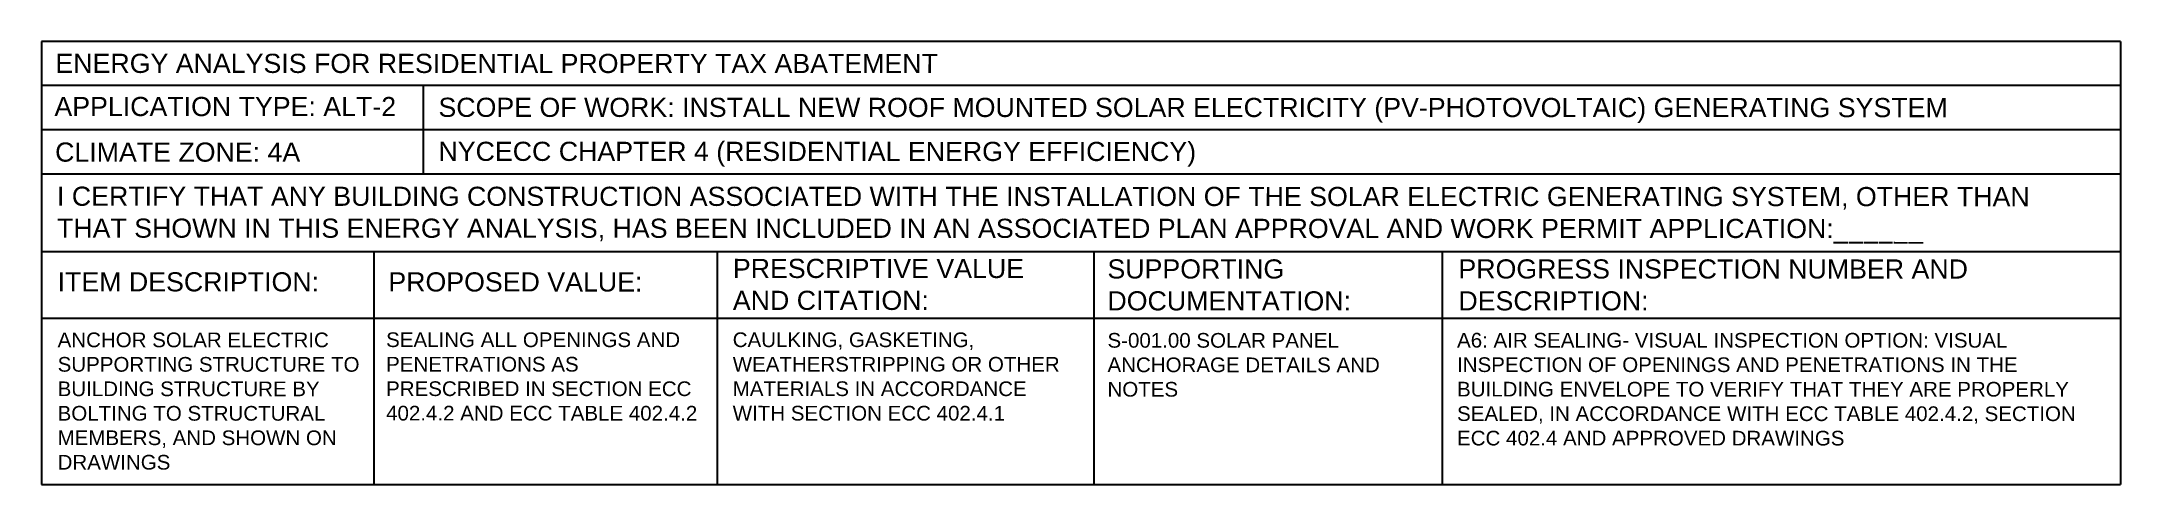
# Model space of a CAD drawing. Header units: feet. Extents: x -0.45 to 6.97, y -8.01 to -6.43.
import ezdxf

# ---------------------------------------------------------------- set-up
doc = ezdxf.new("R2010")
doc.units = ezdxf.units.FT
doc.header["$MEASUREMENT"] = 0
doc.layers.add('Z - TITLEBLOCK TXT', color=7, linetype='Continuous')
doc.styles.add('TITLE BBLOCK TEXT', font='ARIALUNI.TTF')

msp = doc.modelspace()

# ---------------------------------------------------------------- linework, layer by layer
at = {"color": 3}
for p, q in [((-0.4471, -6.4339), (-0.4471, -8.0128)), ((6.9671, -6.4339), (-0.4471, -6.4339)), ((6.9671, -6.4339), (6.9671, -8.0128)), ((-0.4471, -6.5892), (6.9671, -6.5892)), ((0.9155, -6.9058), (0.9155, -6.5892)), ((-0.4471, -6.7475), (6.9671, -6.7475)), ((-0.4471, -6.9058), (6.9671, -6.9058)), ((-0.4471, -7.1828), (6.9671, -7.1828)), ((0.7386, -8.0128), (0.7386, -7.1828)), ((1.9637, -8.0128), (1.9637, -7.1828)), ((3.3064, -8.0128), (3.3064, -7.1828)), ((4.5491, -8.0128), (4.5491, -7.1828)), ((-0.4471, -7.4197), (6.9671, -7.4197)), ((-0.4471, -8.0128), (6.9671, -8.0128))]:
    msp.add_line(p, q, dxfattribs=at)

# ---------------------------------------------------------------- texts
at = {"layer": 'Z - TITLEBLOCK TXT', "color": 7, "attachment_point": 1, "rotation": 359.98856, "style": 'TITLE BBLOCK TEXT'}
for s, insert, char_height, width in [('ENERGY ANALYSIS FOR RESIDENTIAL PROPERTY TAX ABATEMENT', (-0.3976, -6.4773), 0.068264, 3.189832), ('APPLICATION TYPE: ALT-2', (-0.4013, -6.6312), 0.068264, 1.27103), ('SCOPE OF WORK: INSTALL NEW ROOF MOUNTED SOLAR ELECTRICITY (PV-PHOTOVOLTAIC) GENERATING SYSTEM', (0.9684, -6.6341), 0.068264, 6.030497), ('CLIMATE ZONE: 4A', (-0.3988, -6.7937), 0.068264, 0.892292), ('NYCECC CHAPTER 4 (RESIDENTIAL ENERGY EFFICIENCY)', (0.9684, -6.791), 0.068264, 6.030497), ('I CERTIFY THAT ANY BUILDING CONSTRUCTION ASSOCIATED WITH THE INSTALLATION OF THE SOLAR ELECTRIC GENERATING SYSTEM, OTHER THAN THAT SHOWN IN THIS ENERGY ANALYSIS, HAS BEEN INCLUDED IN AN ASSOCIATED PLAN APPROVAL AND WORK PERMIT APPLICATION:______', (-0.3921, -6.9511), 0.0682636, 7.126678), ('ITEM DESCRIPTION:', (-0.3898, -7.2563), 0.068264, 0.988437), ('PROPOSED VALUE:', (0.7897, -7.2566), 0.068264, 0.988437), ('PRESCRIPTIVE VALUE AND CITATION:', (2.0184, -7.2085), 0.068264, 1.204067), ('SUPPORTING DOCUMENTATION:', (3.3543, -7.2103), 0.068264, 1.204067), ('PROGRESS INSPECTION NUMBER AND DESCRIPTION:', (4.6061, -7.2103), 0.068264, 2.010779), ('ANCHOR SOLAR ELECTRIC SUPPORTING STRUCTURE TO BUILDING STRUCTURE BY BOLTING TO STRUCTURAL MEMBERS, AND SHOWN ON DRAWINGS', (-0.3898, -7.4712), 0.0523546, 1.164566), ('SEALING ALL OPENINGS AND PENETRATIONS AS PRESCRIBED IN SECTION ECC 402.4.2 AND ECC TABLE 402.4.2', (0.7817, -7.4707), 0.052355, 1.164566), ('CAULKING, GASKETING, WEATHERSTRIPPING OR OTHER MATERIALS IN ACCORDANCE WITH SECTION ECC 402.4.1', (2.0179, -7.4708), 0.052355, 1.164566), ('S-001.00 SOLAR PANEL ANCHORAGE DETAILS AND NOTES', (3.3545, -7.4729), 0.052355, 1.164566), ('A6: AIR SEALING- VISUAL INSPECTION OPTION: VISUAL INSPECTION OF OPENINGS AND PENETRATIONS IN THE BUILDING ENVELOPE TO VERIFY THAT THEY ARE PROPERLY SEALED, IN ACCORDANCE WITH ECC TABLE 402.4.2, SECTION ECC 402.4 AND APPROVED DRAWINGS', (4.6012, -7.4724), 0.0523546, 2.326415)]:
    msp.add_mtext(s, dxfattribs=dict(at, insert=insert, char_height=char_height, width=width))

doc.saveas('drawing.dxf')
